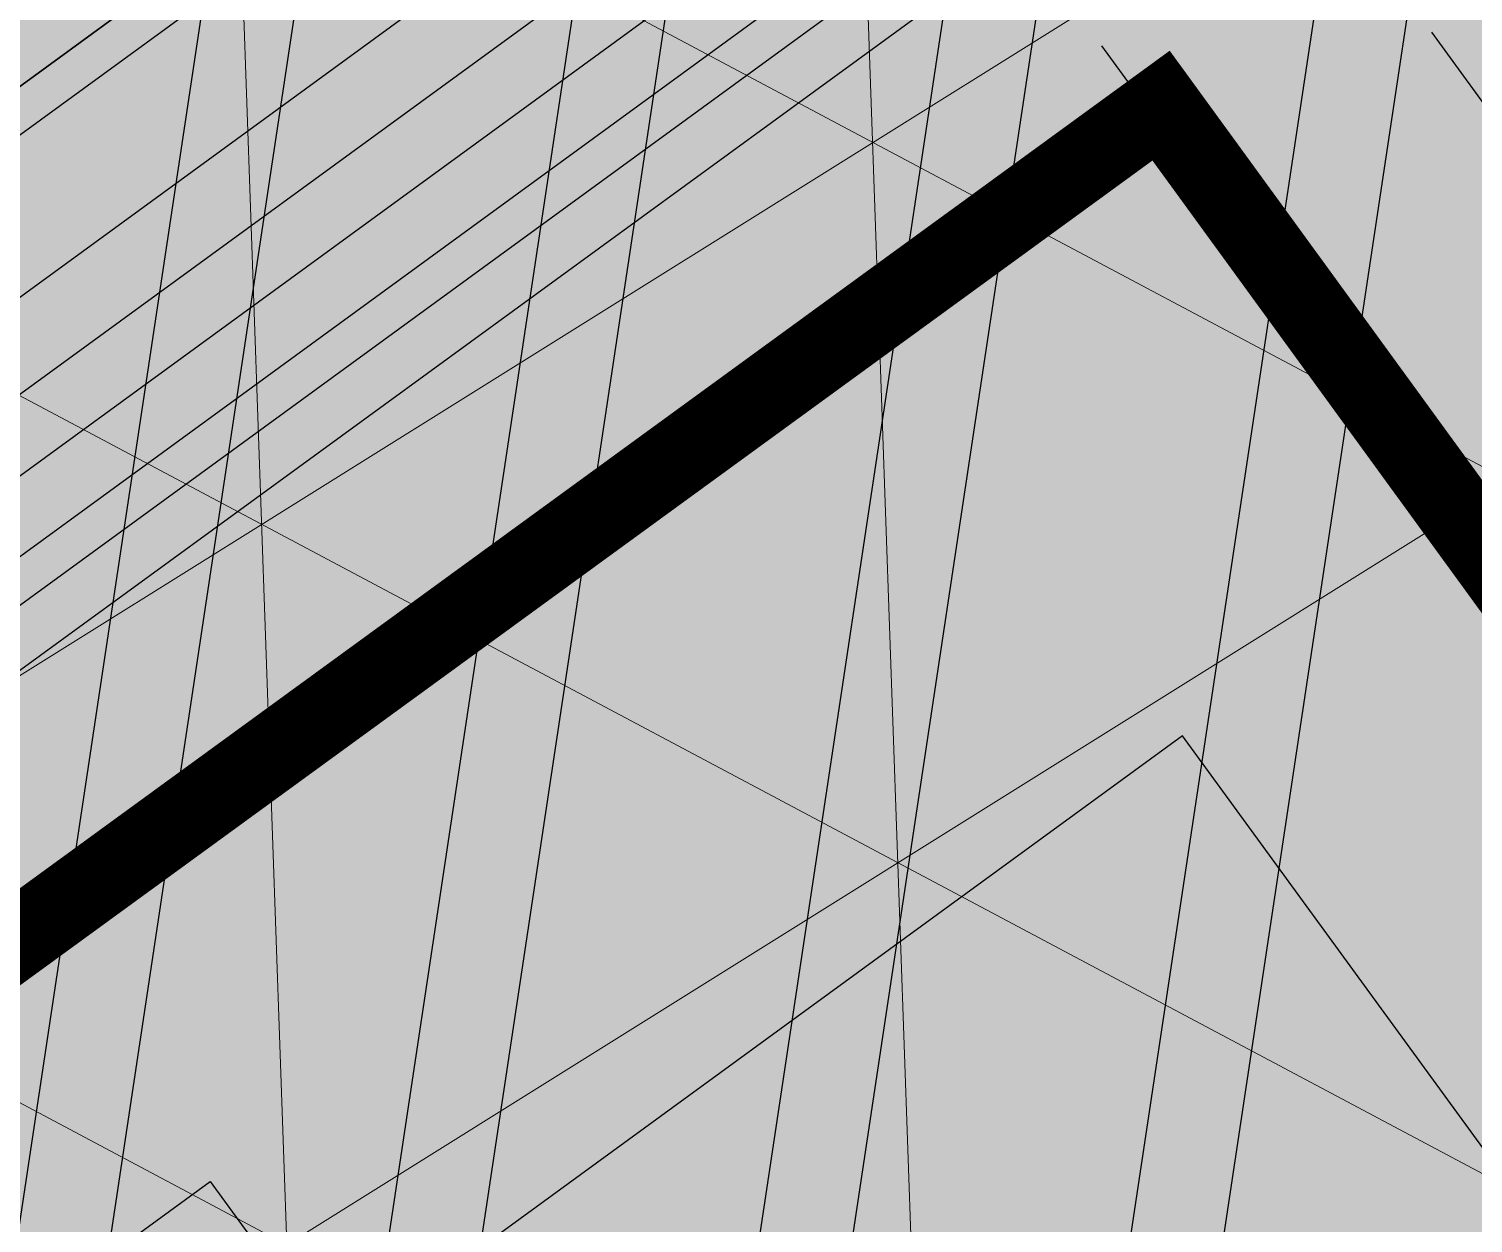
# Model space of a CAD drawing. Header units: metres. Extents: x 678805 to 1359287, y 2747329 to 5497370.
# Drawn here: x 679858.486 to 679859.038, y 2748713.027 to 2748713.483 of the extents above; entities that cross this region are included whole.
import ezdxf

# ---------------------------------------------------------------- set-up
doc = ezdxf.new("R2010")
doc.units = ezdxf.units.M
doc.linetypes.add('XREF_MON_BUILDINGS$0$Dash_2_', pattern=[0.25, 0.125, -0.125])
for name, color, linetype in [('00_XREF_MON_HSC_PAVEMENT', 7, 'Continuous'), ('00_XREF_TWQ_BUILDINGS', 7, 'Continuous'), ('XREF_MON_BUILDINGS$0$00-AUX LIGHTING', 30, 'Continuous'), ('XREF_MON_BUILDINGS$0$00-Modulos DEFINIDOS', 7, 'Continuous'), ('XREF_MON_BUILDINGS$0$02-L-01_Struture aux', 4, 'Continuous'), ('XREF_MON_BUILDINGS$0$02-L-02_Structure- View', 3, 'Continuous'), ('XREF_MON_BUILDINGS$0$02-L-Insulation', 252, 'Continuous'), ('XREF_MON_BUILDINGS$0$02-L-INT Panel', 5, 'Continuous'), ('XREF_MON_BUILDINGS$0$02-L-Pergola Projection', 8, 'Continuous'), ('XREF_MON_BUILDINGS$0$02-L-Pergola Shades', 15, 'Continuous'), ('XREF_MON_BUILDINGS$0$02-L-Pergola Shades Schematic', 8, 'Continuous'), ('XREF_MON_BUILDINGS$0$02_L_Furniture', 7, 'Continuous')]:
    doc.layers.add(name, color=color, linetype=linetype)
doc.layers.add('XREF_MON_BUILDINGS$0$0-WIPEOUTS', color=7, linetype='Continuous', true_color=0xffffff)
doc.layers.add('XREF_MON_BUILDINGS$0$02-L-Pergola Wipeout', color=7, linetype='Continuous', true_color=0xffffff)
doc.layers.add('XREF_MON_BUILDINGS$0$00_AUX', color=3, linetype='Continuous', plot=False)
doc.layers.add('XREF_MON_BUILDINGS$0$02-KH-13 Restaurant', color=7, linetype='Continuous', lineweight=30, true_color=0xed2d02)
doc.layers.add('XREF_MON_HSC_PAVEMENT$0$03-TR-Pavement_07_Precast irregular Concrete Blocks', color=7, linetype='Continuous', lineweight=5, true_color=0xb3b3b3)
doc.layers.get('XREF_MON_BUILDINGS$0$02-KH-13 Restaurant').off()
doc.linetypes.add('XREF_MON_BUILDINGS$0$BATTING', pattern='A,0.0001,-0.1,[134,ltypeshp.shx,S=0.1,R=0,X=-0.1,Y=0],-0.2,[134,ltypeshp.shx,S=0.1,R=180,X=0.1,Y=0],-0.1', length=0.4001)

# ---------------------------------------------------------------- blocks, each defined once
blk = doc.blocks.new('XREF_MON_BUILDINGS$0$modulo kiosco')
at = {"layer": 'XREF_MON_BUILDINGS$0$0-WIPEOUTS', "true_color": 0xfcfcfc}
h = blk.add_hatch(color=7, dxfattribs=at)
h.dxf.hatch_style = 1
h.paths.add_polyline_path([(119.6986085139215, -61.62058441969566), (119.6986085125245, -56.82058442011476), (124.4986085132696, -56.82058442058042), (124.4986085123383, -61.62058442132547)])
blk = doc.blocks.new('XREF_MON_BUILDINGS$0$lamas aluminiotriangulo')
for points in [[(680250.9537691945, 2748656.390655607), (680248.9006715198, 2748658.44375328)], [(680248.9501689954, 2748658.44375328), (680250.9785179326, 2748656.415404344)], [(680251.0527641443, 2748656.489650556), (680249.0986614202, 2748658.44375328)], [(680249.1481588958, 2748658.44375328), (680251.0775128822, 2748656.514399294)], [(680251.1517590943, 2748656.588645506), (680249.2966513196, 2748658.44375328)], [(680249.3461487952, 2748658.44375328), (680251.176507832, 2748656.613394244)], [(680251.250754044, 2748656.687640456), (680249.4946412193, 2748658.44375328)], [(680249.5441386949, 2748658.44375328), (680251.2755027817, 2748656.712389194)]]:
    blk.add_lwpolyline(points)
blk = doc.blocks.new('XREF_MON_BUILDINGS$0$PERGOLA PLANA')
at = {"layer": 'XREF_MON_BUILDINGS$0$02-L-Pergola Wipeout', "true_color": 0xfcfcfc}
h = blk.add_hatch(color=7, dxfattribs=at)
h.dxf.hatch_style = 1
h.paths.add_polyline_path([(4.612218253081664, 9.290000000968575), (0.3099999981932342, 4.987781745847315), (0.3099999986588955, 9.290000000037253)])
h.paths.add_polyline_path([(0.332781744771637, 4.855000000447035), (4.744999998947605, 9.267218254506588), (4.744999999529682, 4.900563496164978), (4.699436504277401, 4.855000000447035)])
h.paths.add_polyline_path([(4.854999999050051, 9.290000001899898), (9.13443650235422, 9.29000000236556), (4.854999999632128, 5.010563495568931)])
h.paths.add_polyline_path([(9.289999997243285, 9.134436507709324), (9.289999997825362, 4.855000001844019), (5.010563491727225, 4.855000000912696)])
h.paths.add_polyline_path([(4.900563491159119, 4.745000001043081), (9.267218253924511, 4.745000001508743), (4.85500000033062, 0.3327817460522056), (4.854999999166466, 4.699436508584768)])
h.paths.add_polyline_path([(9.289999997825362, 4.612218253780156), (9.289999998291023, 0.3100000019185245), (4.987781747244298, 0.3100000009872019)])
h.paths.add_polyline_path([(0.465563491685316, 0.3100000000558794), (4.744999999064021, 4.589436508249491), (4.745000000111759, 0.3100000014528632)])
h.paths.add_polyline_path([(0.3099999980768189, 4.745000000111759), (4.589436504989862, 4.745000000111759), (0.3099999976111576, 0.4655634895898402)])
h.paths.add_polyline_path([(9.399999998277053, 0.2000000020489097), (0.1999999997206032, 0.1999999997206032), (0.1999999986728653, 9.399999999906868), (9.399999999324791, 9.400000001769513)])
at = {"layer": 'XREF_MON_BUILDINGS$0$02-L-Pergola Shades', "xscale": -1, "rotation": 270.0000000152252}
blk.add_blockref('XREF_MON_BUILDINGS$0$lamas aluminiotriangulo', (-2748649.153572517, -680243.8731607608), dxfattribs=at)
at = {"layer": 'XREF_MON_BUILDINGS$0$02-L-Pergola Shades Schematic', "xscale": -1, "rotation": 270.0000000152252}
blk.add_blockref('XREF_MON_BUILDINGS$0$lamas aluminiotriangulo', (-2748649.153572517, -680243.8731607608), dxfattribs=at)
blk = doc.blocks.new('XREF_MON_BUILDINGS$0$Rest_4seats')
at = {"linetype": 'Continuous'}
for points in [[(0.5661806441763666, -0.3752829761968428), (0.5626261816610203, 0.3747086009533405), (-0.5623611840642866, 0.3693769071803104), (-0.5588067215489332, -0.3806146699698729)], [(-0.07756212621080749, -0.37833388985581), (-0.07566641286928188, -0.7783293976693244), (-0.4756619206827963, -0.78022511101085), (-0.4775576340243219, -0.3802296031973356)]]:
    blk.add_lwpolyline(points, close=True, dxfattribs=at)
at = {"layer": 'XREF_MON_BUILDINGS$0$00_AUX', "linetype": 'XREF_MON_BUILDINGS$0$Dash_2_'}
blk.add_lwpolyline([(-1.468512145004503, 1.66509695255553), (-1.452635545769148, -1.684865425381929), (1.472331605116459, -1.671003021572119), (1.456455005881253, 1.678959356365397)], close=True, dxfattribs=at)
blk = doc.blocks.new('XREF_MON_BUILDINGS$0$Modulos_Restaurant Monasya')
at = {"layer": 'XREF_MON_BUILDINGS$0$00-AUX LIGHTING', "linetype": 'Continuous', "const_width": 0.03}
blk.add_lwpolyline([(18.82291067885853, 0.3796215425745135), (14.78291067885553, 0.3796215425745135), (14.78291067885553, 4.419047816897432), (18.82291067885853, 4.419047816897432)], close=True, dxfattribs=at)
at = {"layer": 'XREF_MON_BUILDINGS$0$02-L-01_Struture aux', "linetype": 'Continuous'}
for p, q in [((14.68294941977695, 0.2120806720076889), (15.61145733552746, 0.2126237172730061)), ((14.6829669655134, 0.182080677139199), (15.61150939953609, 0.1826237425927975))]:
    blk.add_line(p, q, dxfattribs=at)
at = {"layer": 'XREF_MON_BUILDINGS$0$02-L-02_Structure- View', "color": 251, "linetype": 'XREF_MON_BUILDINGS$0$Dash_2_', "ltscale": 0.5}
blk.add_lwpolyline([(14.68291143138882, 4.517773783415123), (14.68291143138882, 0.2769870836300488), (14.52291143138783, 0.2769870836300488), (14.52291143138783, 4.517773783415123)], close=True, dxfattribs=at)
at = {"layer": 'XREF_MON_BUILDINGS$0$02-L-Insulation', "linetype": 'XREF_MON_BUILDINGS$0$BATTING', "ltscale": 0.04}
blk.add_line((15.6063811923359, 0.2376129464579453), (14.67793479919351, 0.237077743449392), dxfattribs=at)
at = {"layer": 'XREF_MON_BUILDINGS$0$02-L-INT Panel', "linetype": 'Continuous'}
for p, q in [((14.09712630871979, 0.2970806574708167), (15.61133283301774, 0.297623658994782)), ((14.68291140402312, 0.2770806608914445), (15.61134453017536, 0.2776236624154098)), ((14.68292017689134, 0.2620806634587343), (15.61137056217967, 0.2626236750767266)), ((14.68299620841594, 0.1320806856906547), (15.61159617288388, 0.1326237847913507)), ((14.68300498128417, 0.1170806882557844), (15.61162220488819, 0.1176237974507348)), ((15.61162220488814, 0.1176237974544865), (14.68300498128025, 0.1170806882599909))]:
    blk.add_line(p, q, dxfattribs=at)
at = {"layer": 'XREF_MON_BUILDINGS$0$02_L_Furniture', "rotation": 89.76590352608706}
blk.add_blockref('XREF_MON_BUILDINGS$0$Rest_4seats', (13.10940755605156, 1.057295171028615), dxfattribs=at)
at = {"layer": 'XREF_MON_BUILDINGS$0$02_L_Furniture', "xscale": -1, "rotation": 270.3046445247851}
blk.add_blockref('XREF_MON_BUILDINGS$0$Rest_4seats', (15.69546295655175, 1.058650277336712), dxfattribs=at)
blk = doc.blocks.new('XREF_MON_BUILDINGS')
at = {"layer": 'XREF_MON_BUILDINGS$0$02-KH-13 Restaurant', "linetype": 'Continuous', "xscale": -1, "rotation": 306.058413230031}
blk.add_blockref('XREF_MON_BUILDINGS$0$modulo kiosco', (679978.2022615978, 2748646.821237208), dxfattribs=at)
at = {"layer": 'XREF_MON_BUILDINGS$0$02-L-Pergola Projection', "xscale": -1, "rotation": 36.43967073982355}
blk.add_blockref('XREF_MON_BUILDINGS$0$PERGOLA PLANA', (679869.0983711857, 2748712.473797732), dxfattribs=at)
at = {"layer": 'XREF_MON_BUILDINGS$0$00-Modulos DEFINIDOS', "rotation": 216.0573440932065}
blk.add_blockref('XREF_MON_BUILDINGS$0$Modulos_Restaurant Monasya', (679870.6460366151, 2748722.461789462), dxfattribs=at)
blk = doc.blocks.new('XREF_MON_HSC_PAVEMENT')
at = {"layer": 'XREF_MON_HSC_PAVEMENT$0$03-TR-Pavement_07_Precast irregular Concrete Blocks', "linetype": 'Continuous'}
h = blk.add_hatch(dxfattribs=at)
h.set_pattern_fill('NET3', color=256, scale=0.075, angle=92)
h.set_pattern_definition([(91.99999999999997, (679898.7697564481, 2748715.385348614), (-0.2379799406839221, -0.008310442652282986), []), (152, (679898.7697564481, 2748715.385348614), (-0.1117929158883903, -0.2102518955495319), []), (212, (679898.7697564481, 2748715.385348614), (0.1261870247955318, -0.201941452897249), [])])
h.paths.add_polyline_path([(679858.5016801929, 2748700.126433144), (679883.3906801362, 2748715.619636551), (679862.621122878, 2748743.643882493), (679859.153208235, 2748741.480948735), (679858.8356451598, 2748741.990027512), (679839.8293875301, 2748730.135477967)])

msp = doc.modelspace()

# ---------------------------------------------------------------- block references
at = {"layer": '00_XREF_MON_HSC_PAVEMENT'}
msp.add_blockref('XREF_MON_HSC_PAVEMENT', (0, 0), dxfattribs=at)

# ---------------------------------------------------------------- next in the draw order: block references
at = {"layer": '00_XREF_TWQ_BUILDINGS'}
msp.add_blockref('XREF_MON_BUILDINGS', (0, 0), dxfattribs=at)

# ---------------------------------------------------------------- next in the draw order: block references
msp.add_blockref('XREF_MON_BUILDINGS', (0, 0))

doc.saveas('drawing.dxf')
